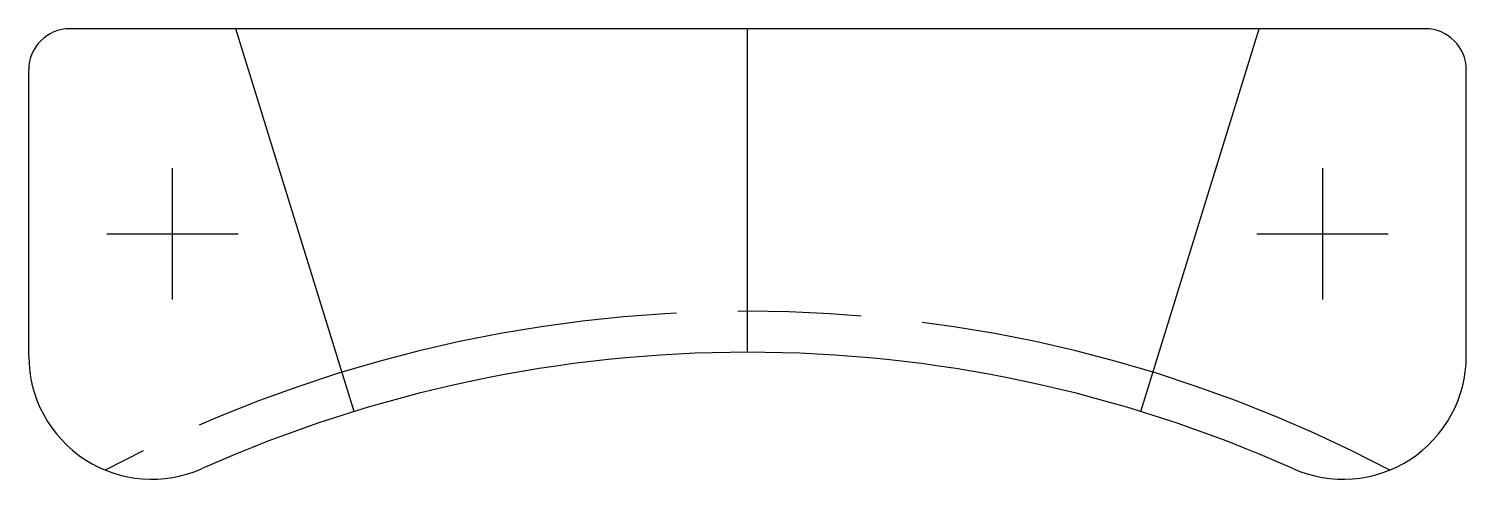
# Model space of a CAD drawing. Extents: x 25.8 to 60.8, y 27.2 to 38.2.
import ezdxf

# ---------------------------------------------------------------- set-up
doc = ezdxf.new("R2010")
doc.units = 0
doc.linetypes.add('AM_ISO08W050', pattern=[18, 12, -1.5, 3, -1.5])
doc.layers.get('0').update_dxf_attribs({"linetype": 'CONTINUOUS'})
doc.layers.add('AM_7', color=4, linetype='AM_ISO08W050')

msp = doc.modelspace()

# ---------------------------------------------------------------- linework, layer by layer
for p, q in [((59.811, 38.224), (26.811, 38.224)), ((25.811, 30.242), (25.811, 37.224)), ((60.811, 30.242), (60.811, 37.224))]:
    msp.add_line(p, q)
for centre, radius, start, end in [((26.811, 37.224), 1, 90, 180), ((59.811, 37.224), 1, 0, 90), ((28.811, 30.242), 3, 180, 294.1075), ((43.311, -2.162), 32.5, 65.8925, 114.1075), ((57.811, 30.242), 3, 245.8925, 0)]:
    msp.add_arc(centre, radius, start, end)
at = {"layer": 'AM_7'}
for p, q in [((33.733, 28.895), (30.856, 38.224)), ((43.311, 30.338), (43.311, 38.224)), ((52.889, 28.895), (55.766, 38.224)), ((29.311, 31.624), (29.311, 34.824)), ((57.311, 34.824), (57.311, 31.624)), ((27.711, 33.224), (30.911, 33.224)), ((55.711, 33.224), (58.911, 33.224))]:
    msp.add_line(p, q, dxfattribs=at)
msp.add_arc((43.311, -2.162), 33.5, 62.1767, 117.8233, dxfattribs=at)

doc.saveas('drawing.dxf')
